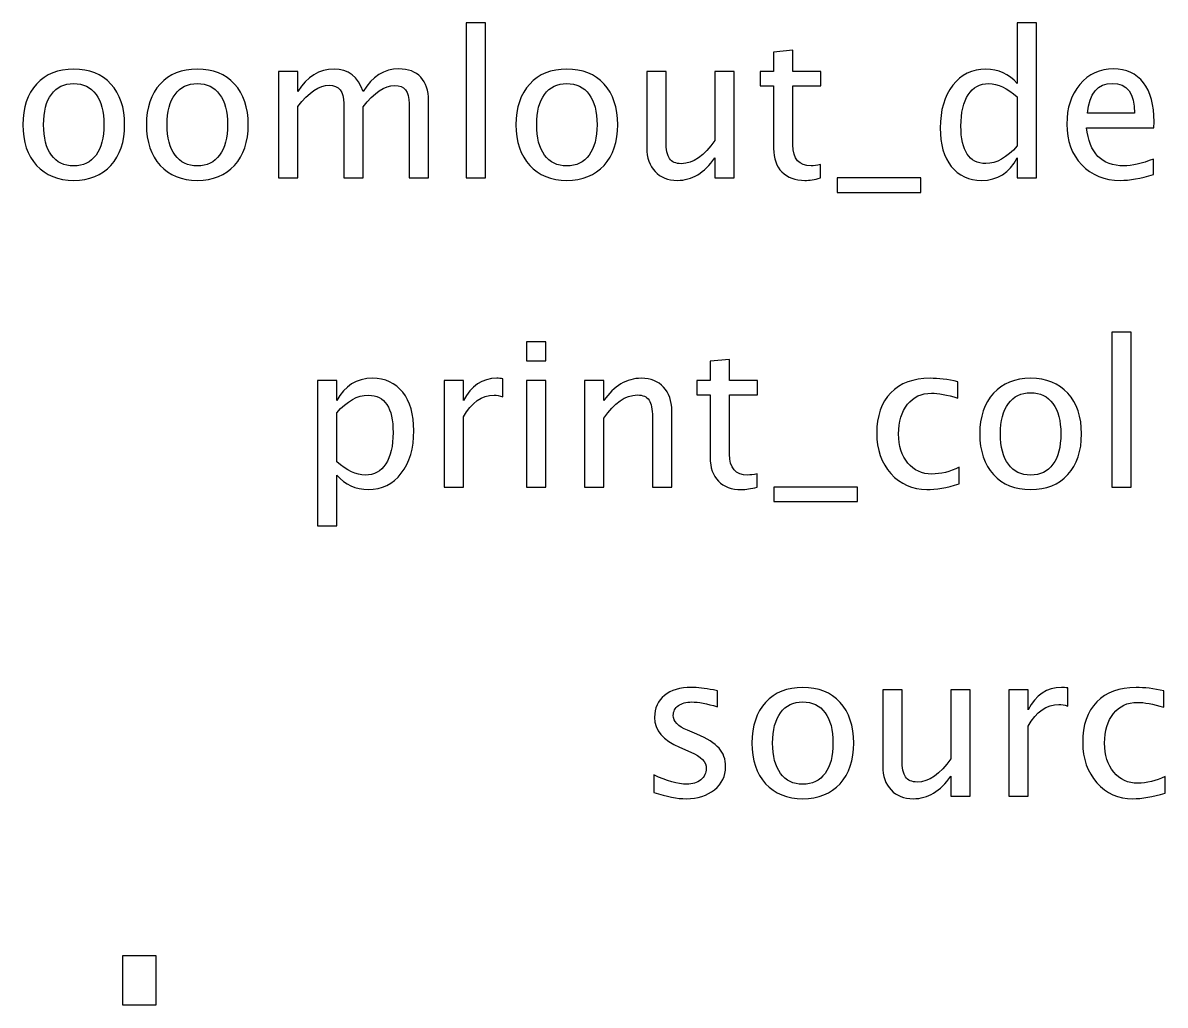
# Model space of a CAD drawing. Header units: centimetres. Extents: x -8.2 to 8, y 8.1 to 14.3.
# Drawn here: x -8.23 to -1.02, y 8.13 to 14.33 of the extents above; entities that cross this region are included whole.
import ezdxf

# ---------------------------------------------------------------- set-up
doc = ezdxf.new("R2010")
doc.units = ezdxf.units.CM
doc.header["$MEASUREMENT"] = 0
doc.header["$XCLIPFRAME"] = 0
doc.layers.add('Layer 1', color=7, linetype='Continuous')
picture_1 = doc.add_image_def('image1.jpg', size_in_pixel=(1080, 1620))

msp = doc.modelspace()

# ---------------------------------------------------------------- linework, layer by layer
at = {"layer": 'Layer 1'}
for points, knots in [([(-5.42878, 13.34982), (-5.42878, 13.34982), (-5.42878, 14.32899), (-5.42878, 14.32899), (-5.42878, 14.32899), (-5.42878, 14.32899), (-5.30686, 14.32899), (-5.30686, 14.32899), (-5.30686, 14.32899), (-5.30686, 14.32899), (-5.30686, 13.34982), (-5.30686, 13.34982), (-5.30686, 13.34982), (-5.30686, 13.34982), (-5.42878, 13.34982), (-5.42878, 13.34982)], [0, 0, 0, 0, 0.2, 0.2, 0.2, 0.2, 0.4, 0.4, 0.4, 0.4, 0.6, 0.6, 0.6, 0.6, 1, 1, 1, 1]), ([(-1.95025, 13.34982), (-1.95025, 13.34982), (-1.95025, 13.47619), (-1.95025, 13.47619), (-1.95025, 13.47619), (-1.99999, 13.38178), (-2.07492, 13.33458), (-2.17504, 13.33458), (-2.17504, 13.33458), (-2.25632, 13.33458), (-2.32024, 13.364), (-2.36681, 13.42306), (-2.36681, 13.42306), (-2.41338, 13.48211), (-2.43666, 13.56276), (-2.43666, 13.66499), (-2.43666, 13.66499), (-2.43666, 13.77675), (-2.4102, 13.86671), (-2.3575, 13.93487), (-2.3575, 13.93487), (-2.30458, 14.00281), (-2.23515, 14.03689), (-2.149, 14.03689), (-2.149, 14.03689), (-2.06921, 14.03689), (-2.00274, 14.00641), (-1.95025, 13.94524), (-1.95025, 13.94524), (-1.95025, 13.94524), (-1.95025, 14.32899), (-1.95025, 14.32899), (-1.95025, 14.32899), (-1.95025, 14.32899), (-1.82833, 14.32899), (-1.82833, 14.32899), (-1.82833, 14.32899), (-1.82833, 14.32899), (-1.82833, 13.34982), (-1.82833, 13.34982), (-1.82833, 13.34982), (-1.82833, 13.34982), (-1.95025, 13.34982), (-1.95025, 13.34982)], [0, 0, 0, 0, 0.0833333, 0.0833333, 0.0833333, 0.0833333, 0.1666667, 0.1666667, 0.1666667, 0.1666667, 0.25, 0.25, 0.25, 0.25, 0.3333333, 0.3333333, 0.3333333, 0.3333333, 0.4166667, 0.4166667, 0.4166667, 0.4166667, 0.5, 0.5, 0.5, 0.5, 0.5833333, 0.5833333, 0.5833333, 0.5833333, 0.6666667, 0.6666667, 0.6666667, 0.6666667, 0.75, 0.75, 0.75, 0.75, 0.8333333, 0.8333333, 0.8333333, 0.8333333, 1, 1, 1, 1]), ([(-3.19231, 13.35003), (-3.22999, 13.33966), (-3.26279, 13.33458), (-3.29052, 13.33458), (-3.29052, 13.33458), (-3.35275, 13.33458), (-3.40122, 13.35236), (-3.43594, 13.38792), (-3.43594, 13.38792), (-3.47086, 13.42348), (-3.48822, 13.4728), (-3.48822, 13.53609), (-3.48822, 13.53609), (-3.48822, 13.53609), (-3.48822, 13.93148), (-3.48822, 13.93148), (-3.48822, 13.93148), (-3.48822, 13.93148), (-3.57246, 13.93148), (-3.57246, 13.93148), (-3.57246, 13.93148), (-3.57246, 13.93148), (-3.57246, 14.02292), (-3.57246, 14.02292), (-3.57246, 14.02292), (-3.57246, 14.02292), (-3.48822, 14.02292), (-3.48822, 14.02292), (-3.48822, 14.02292), (-3.48822, 14.02292), (-3.48822, 14.14463), (-3.48822, 14.14463), (-3.48822, 14.14463), (-3.48822, 14.14463), (-3.3663, 14.15627), (-3.3663, 14.15627), (-3.3663, 14.15627), (-3.3663, 14.15627), (-3.3663, 14.02292), (-3.3663, 14.02292), (-3.3663, 14.02292), (-3.3663, 14.02292), (-3.18977, 14.02292), (-3.18977, 14.02292), (-3.18977, 14.02292), (-3.18977, 14.02292), (-3.18977, 13.93148), (-3.18977, 13.93148), (-3.18977, 13.93148), (-3.18977, 13.93148), (-3.3663, 13.93148), (-3.3663, 13.93148), (-3.3663, 13.93148), (-3.3663, 13.93148), (-3.3663, 13.5581), (-3.3663, 13.5581), (-3.3663, 13.5581), (-3.3663, 13.47005), (-3.32799, 13.42602), (-3.25158, 13.42602), (-3.25158, 13.42602), (-3.23528, 13.42602), (-3.21559, 13.42877), (-3.19231, 13.43406), (-3.19231, 13.43406), (-3.19231, 13.43406), (-3.19231, 13.35003), (-3.19231, 13.35003)], [0, 0, 0, 0, 0.0555556, 0.0555556, 0.0555556, 0.0555556, 0.1111111, 0.1111111, 0.1111111, 0.1111111, 0.1666667, 0.1666667, 0.1666667, 0.1666667, 0.2222222, 0.2222222, 0.2222222, 0.2222222, 0.2777778, 0.2777778, 0.2777778, 0.2777778, 0.3333333, 0.3333333, 0.3333333, 0.3333333, 0.3888889, 0.3888889, 0.3888889, 0.3888889, 0.4444444, 0.4444444, 0.4444444, 0.4444444, 0.5, 0.5, 0.5, 0.5, 0.5555556, 0.5555556, 0.5555556, 0.5555556, 0.6111111, 0.6111111, 0.6111111, 0.6111111, 0.6666667, 0.6666667, 0.6666667, 0.6666667, 0.7222222, 0.7222222, 0.7222222, 0.7222222, 0.7777778, 0.7777778, 0.7777778, 0.7777778, 0.8333333, 0.8333333, 0.8333333, 0.8333333, 0.8888889, 0.8888889, 0.8888889, 0.8888889, 1, 1, 1, 1]), ([(-7.90697, 13.33458), (-8.00582, 13.33458), (-8.08413, 13.36612), (-8.14171, 13.4292), (-8.14171, 13.4292), (-8.19949, 13.49227), (-8.22828, 13.578), (-8.22828, 13.68616), (-8.22828, 13.68616), (-8.22828, 13.79411), (-8.19949, 13.87962), (-8.14171, 13.94249), (-8.14171, 13.94249), (-8.08413, 14.00535), (-8.00582, 14.03689), (-7.90697, 14.03689), (-7.90697, 14.03689), (-7.80812, 14.03689), (-7.7298, 14.00535), (-7.67223, 13.94249), (-7.67223, 13.94249), (-7.61445, 13.87962), (-7.58566, 13.79411), (-7.58566, 13.68616), (-7.58566, 13.68616), (-7.58566, 13.578), (-7.61445, 13.49227), (-7.67223, 13.4292), (-7.67223, 13.4292), (-7.7298, 13.36612), (-7.80812, 13.33458), (-7.90697, 13.33458)], [0, 0, 0, 0, 0.1111111, 0.1111111, 0.1111111, 0.1111111, 0.2222222, 0.2222222, 0.2222222, 0.2222222, 0.3333333, 0.3333333, 0.3333333, 0.3333333, 0.4444444, 0.4444444, 0.4444444, 0.4444444, 0.5555556, 0.5555556, 0.5555556, 0.5555556, 0.6666667, 0.6666667, 0.6666667, 0.6666667, 0.7777778, 0.7777778, 0.7777778, 0.7777778, 1, 1, 1, 1]), ([(-7.12677, 13.33458), (-7.22562, 13.33458), (-7.30393, 13.36612), (-7.36151, 13.4292), (-7.36151, 13.4292), (-7.41929, 13.49227), (-7.44808, 13.578), (-7.44808, 13.68616), (-7.44808, 13.68616), (-7.44808, 13.79411), (-7.41929, 13.87962), (-7.36151, 13.94249), (-7.36151, 13.94249), (-7.30393, 14.00535), (-7.22562, 14.03689), (-7.12677, 14.03689), (-7.12677, 14.03689), (-7.02792, 14.03689), (-6.9496, 14.00535), (-6.89203, 13.94249), (-6.89203, 13.94249), (-6.83425, 13.87962), (-6.80546, 13.79411), (-6.80546, 13.68616), (-6.80546, 13.68616), (-6.80546, 13.578), (-6.83425, 13.49227), (-6.89203, 13.4292), (-6.89203, 13.4292), (-6.9496, 13.36612), (-7.02792, 13.33458), (-7.12677, 13.33458)], [0, 0, 0, 0, 0.1111111, 0.1111111, 0.1111111, 0.1111111, 0.2222222, 0.2222222, 0.2222222, 0.2222222, 0.3333333, 0.3333333, 0.3333333, 0.3333333, 0.4444444, 0.4444444, 0.4444444, 0.4444444, 0.5555556, 0.5555556, 0.5555556, 0.5555556, 0.6666667, 0.6666667, 0.6666667, 0.6666667, 0.7777778, 0.7777778, 0.7777778, 0.7777778, 1, 1, 1, 1]), ([(-6.61454, 13.34982), (-6.61454, 13.34982), (-6.61454, 14.02292), (-6.61454, 14.02292), (-6.61454, 14.02292), (-6.61454, 14.02292), (-6.49262, 14.02292), (-6.49262, 14.02292), (-6.49262, 14.02292), (-6.49262, 14.02292), (-6.49262, 13.89571), (-6.49262, 13.89571), (-6.49262, 13.89571), (-6.43314, 13.9899), (-6.35694, 14.03689), (-6.2636, 14.03689), (-6.2636, 14.03689), (-6.17364, 14.03689), (-6.11247, 13.9899), (-6.07987, 13.89571), (-6.07987, 13.89571), (-6.02208, 13.99075), (-5.94673, 14.03816), (-5.85423, 14.03816), (-5.85423, 14.03816), (-5.79518, 14.03816), (-5.74925, 14.0208), (-5.71644, 13.98588), (-5.71644, 13.98588), (-5.68363, 13.95095), (-5.66712, 13.90206), (-5.66712, 13.83919), (-5.66712, 13.83919), (-5.66712, 13.83919), (-5.66712, 13.34982), (-5.66712, 13.34982), (-5.66712, 13.34982), (-5.66712, 13.34982), (-5.78904, 13.34982), (-5.78904, 13.34982), (-5.78904, 13.34982), (-5.78904, 13.34982), (-5.78904, 13.81909), (-5.78904, 13.81909), (-5.78904, 13.81909), (-5.78904, 13.89571), (-5.81952, 13.93402), (-5.88048, 13.93402), (-5.88048, 13.93402), (-5.94377, 13.93402), (-6.01023, 13.88936), (-6.07987, 13.79982), (-6.07987, 13.79982), (-6.07987, 13.79982), (-6.07987, 13.34982), (-6.07987, 13.34982), (-6.07987, 13.34982), (-6.07987, 13.34982), (-6.20179, 13.34982), (-6.20179, 13.34982), (-6.20179, 13.34982), (-6.20179, 13.34982), (-6.20179, 13.81951), (-6.20179, 13.81951), (-6.20179, 13.81951), (-6.20179, 13.89677), (-6.23269, 13.93529), (-6.29471, 13.93529), (-6.29471, 13.93529), (-6.35631, 13.93529), (-6.42235, 13.89042), (-6.49262, 13.80046), (-6.49262, 13.80046), (-6.49262, 13.80046), (-6.49262, 13.34982), (-6.49262, 13.34982), (-6.49262, 13.34982), (-6.49262, 13.34982), (-6.61454, 13.34982), (-6.61454, 13.34982)], [0, 0, 0, 0, 0.047619, 0.047619, 0.047619, 0.047619, 0.0952381, 0.0952381, 0.0952381, 0.0952381, 0.1428571, 0.1428571, 0.1428571, 0.1428571, 0.1904762, 0.1904762, 0.1904762, 0.1904762, 0.2380952, 0.2380952, 0.2380952, 0.2380952, 0.2857143, 0.2857143, 0.2857143, 0.2857143, 0.3333333, 0.3333333, 0.3333333, 0.3333333, 0.3809524, 0.3809524, 0.3809524, 0.3809524, 0.4285714, 0.4285714, 0.4285714, 0.4285714, 0.4761905, 0.4761905, 0.4761905, 0.4761905, 0.5238095, 0.5238095, 0.5238095, 0.5238095, 0.5714286, 0.5714286, 0.5714286, 0.5714286, 0.6190476, 0.6190476, 0.6190476, 0.6190476, 0.6666667, 0.6666667, 0.6666667, 0.6666667, 0.7142857, 0.7142857, 0.7142857, 0.7142857, 0.7619048, 0.7619048, 0.7619048, 0.7619048, 0.8095238, 0.8095238, 0.8095238, 0.8095238, 0.8571429, 0.8571429, 0.8571429, 0.8571429, 0.9047619, 0.9047619, 0.9047619, 0.9047619, 1, 1, 1, 1]), ([(-4.79378, 13.33458), (-4.89263, 13.33458), (-4.97094, 13.36612), (-5.02852, 13.4292), (-5.02852, 13.4292), (-5.0863, 13.49227), (-5.11509, 13.578), (-5.11509, 13.68616), (-5.11509, 13.68616), (-5.11509, 13.79411), (-5.0863, 13.87962), (-5.02852, 13.94249), (-5.02852, 13.94249), (-4.97094, 14.00535), (-4.89263, 14.03689), (-4.79378, 14.03689), (-4.79378, 14.03689), (-4.69493, 14.03689), (-4.61661, 14.00535), (-4.55904, 13.94249), (-4.55904, 13.94249), (-4.50126, 13.87962), (-4.47247, 13.79411), (-4.47247, 13.68616), (-4.47247, 13.68616), (-4.47247, 13.578), (-4.50126, 13.49227), (-4.55904, 13.4292), (-4.55904, 13.4292), (-4.61661, 13.36612), (-4.69493, 13.33458), (-4.79378, 13.33458)], [0, 0, 0, 0, 0.1111111, 0.1111111, 0.1111111, 0.1111111, 0.2222222, 0.2222222, 0.2222222, 0.2222222, 0.3333333, 0.3333333, 0.3333333, 0.3333333, 0.4444444, 0.4444444, 0.4444444, 0.4444444, 0.5555556, 0.5555556, 0.5555556, 0.5555556, 0.6666667, 0.6666667, 0.6666667, 0.6666667, 0.7777778, 0.7777778, 0.7777778, 0.7777778, 1, 1, 1, 1]), ([(-3.85991, 13.34982), (-3.85991, 13.34982), (-3.85991, 13.4764), (-3.85991, 13.4764), (-3.85991, 13.4764), (-3.92489, 13.38178), (-4.00384, 13.33458), (-4.09655, 13.33458), (-4.09655, 13.33458), (-4.1554, 13.33458), (-4.20217, 13.353), (-4.23689, 13.39004), (-4.23689, 13.39004), (-4.27181, 13.42708), (-4.28917, 13.47682), (-4.28917, 13.53969), (-4.28917, 13.53969), (-4.28917, 13.53969), (-4.28917, 14.02292), (-4.28917, 14.02292), (-4.28917, 14.02292), (-4.28917, 14.02292), (-4.16725, 14.02292), (-4.16725, 14.02292), (-4.16725, 14.02292), (-4.16725, 14.02292), (-4.16725, 13.57948), (-4.16725, 13.57948), (-4.16725, 13.57948), (-4.16725, 13.52889), (-4.15984, 13.49312), (-4.14524, 13.47195), (-4.14524, 13.47195), (-4.13042, 13.45057), (-4.10587, 13.43999), (-4.07136, 13.43999), (-4.07136, 13.43999), (-3.99686, 13.43999), (-3.92616, 13.48889), (-3.85991, 13.58689), (-3.85991, 13.58689), (-3.85991, 13.58689), (-3.85991, 14.02292), (-3.85991, 14.02292), (-3.85991, 14.02292), (-3.85991, 14.02292), (-3.73799, 14.02292), (-3.73799, 14.02292), (-3.73799, 14.02292), (-3.73799, 14.02292), (-3.73799, 13.34982), (-3.73799, 13.34982), (-3.73799, 13.34982), (-3.73799, 13.34982), (-3.85991, 13.34982), (-3.85991, 13.34982)], [0, 0, 0, 0, 0.0666667, 0.0666667, 0.0666667, 0.0666667, 0.1333333, 0.1333333, 0.1333333, 0.1333333, 0.2, 0.2, 0.2, 0.2, 0.2666667, 0.2666667, 0.2666667, 0.2666667, 0.3333333, 0.3333333, 0.3333333, 0.3333333, 0.4, 0.4, 0.4, 0.4, 0.4666667, 0.4666667, 0.4666667, 0.4666667, 0.5333333, 0.5333333, 0.5333333, 0.5333333, 0.6, 0.6, 0.6, 0.6, 0.6666667, 0.6666667, 0.6666667, 0.6666667, 0.7333333, 0.7333333, 0.7333333, 0.7333333, 0.8, 0.8, 0.8, 0.8, 0.8666667, 0.8666667, 0.8666667, 0.8666667, 1, 1, 1, 1]), ([(-1.09004, 13.37141), (-1.17195, 13.34686), (-1.24202, 13.33458), (-1.30044, 13.33458), (-1.30044, 13.33458), (-1.40013, 13.33458), (-1.4812, 13.3676), (-1.54364, 13.43343), (-1.54364, 13.43343), (-1.60608, 13.49926), (-1.63741, 13.58456), (-1.63741, 13.68955), (-1.63741, 13.68955), (-1.63741, 13.79136), (-1.60989, 13.87497), (-1.55465, 13.94037), (-1.55465, 13.94037), (-1.4994, 14.00556), (-1.42871, 14.03816), (-1.34256, 14.03816), (-1.34256, 14.03816), (-1.26107, 14.03816), (-1.19799, 14.00916), (-1.15354, 13.95117), (-1.15354, 13.95117), (-1.10909, 13.89317), (-1.08686, 13.81104), (-1.08686, 13.70457), (-1.08686, 13.70457), (-1.08686, 13.70457), (-1.0875, 13.66732), (-1.0875, 13.66732), (-1.0875, 13.66732), (-1.0875, 13.66732), (-1.51295, 13.66732), (-1.51295, 13.66732), (-1.51295, 13.66732), (-1.49517, 13.50645), (-1.41664, 13.42602), (-1.27758, 13.42602), (-1.27758, 13.42602), (-1.22656, 13.42602), (-1.16412, 13.44041), (-1.09004, 13.4692), (-1.09004, 13.4692), (-1.09004, 13.4692), (-1.09004, 13.37141), (-1.09004, 13.37141)], [0, 0, 0, 0, 0.0769231, 0.0769231, 0.0769231, 0.0769231, 0.1538462, 0.1538462, 0.1538462, 0.1538462, 0.2307692, 0.2307692, 0.2307692, 0.2307692, 0.3076923, 0.3076923, 0.3076923, 0.3076923, 0.3846154, 0.3846154, 0.3846154, 0.3846154, 0.4615385, 0.4615385, 0.4615385, 0.4615385, 0.5384615, 0.5384615, 0.5384615, 0.5384615, 0.6153846, 0.6153846, 0.6153846, 0.6153846, 0.6923077, 0.6923077, 0.6923077, 0.6923077, 0.7692308, 0.7692308, 0.7692308, 0.7692308, 0.8461538, 0.8461538, 0.8461538, 0.8461538, 1, 1, 1, 1]), ([(-7.90718, 13.42602), (-7.84686, 13.42602), (-7.79987, 13.44867), (-7.76642, 13.49418), (-7.76642, 13.49418), (-7.73319, 13.53947), (-7.71647, 13.60361), (-7.71647, 13.68616), (-7.71647, 13.68616), (-7.71647, 13.7685), (-7.73319, 13.83242), (-7.76642, 13.87772), (-7.76642, 13.87772), (-7.79987, 13.9228), (-7.84686, 13.94545), (-7.90718, 13.94545), (-7.90718, 13.94545), (-7.96772, 13.94545), (-8.01471, 13.9228), (-8.04773, 13.87772), (-8.04773, 13.87772), (-8.08096, 13.83242), (-8.09747, 13.7685), (-8.09747, 13.68616), (-8.09747, 13.68616), (-8.09747, 13.60361), (-8.08096, 13.53947), (-8.04773, 13.49418), (-8.04773, 13.49418), (-8.01471, 13.44867), (-7.96772, 13.42602), (-7.90718, 13.42602)], [0, 0, 0, 0, 0.1111111, 0.1111111, 0.1111111, 0.1111111, 0.2222222, 0.2222222, 0.2222222, 0.2222222, 0.3333333, 0.3333333, 0.3333333, 0.3333333, 0.4444444, 0.4444444, 0.4444444, 0.4444444, 0.5555556, 0.5555556, 0.5555556, 0.5555556, 0.6666667, 0.6666667, 0.6666667, 0.6666667, 0.7777778, 0.7777778, 0.7777778, 0.7777778, 1, 1, 1, 1]), ([(-7.12698, 13.42602), (-7.06666, 13.42602), (-7.01967, 13.44867), (-6.98622, 13.49418), (-6.98622, 13.49418), (-6.95299, 13.53947), (-6.93627, 13.60361), (-6.93627, 13.68616), (-6.93627, 13.68616), (-6.93627, 13.7685), (-6.95299, 13.83242), (-6.98622, 13.87772), (-6.98622, 13.87772), (-7.01967, 13.9228), (-7.06666, 13.94545), (-7.12698, 13.94545), (-7.12698, 13.94545), (-7.18752, 13.94545), (-7.23451, 13.9228), (-7.26753, 13.87772), (-7.26753, 13.87772), (-7.30076, 13.83242), (-7.31727, 13.7685), (-7.31727, 13.68616), (-7.31727, 13.68616), (-7.31727, 13.60361), (-7.30076, 13.53947), (-7.26753, 13.49418), (-7.26753, 13.49418), (-7.23451, 13.44867), (-7.18752, 13.42602), (-7.12698, 13.42602)], [0, 0, 0, 0, 0.1111111, 0.1111111, 0.1111111, 0.1111111, 0.2222222, 0.2222222, 0.2222222, 0.2222222, 0.3333333, 0.3333333, 0.3333333, 0.3333333, 0.4444444, 0.4444444, 0.4444444, 0.4444444, 0.5555556, 0.5555556, 0.5555556, 0.5555556, 0.6666667, 0.6666667, 0.6666667, 0.6666667, 0.7777778, 0.7777778, 0.7777778, 0.7777778, 1, 1, 1, 1]), ([(-4.79399, 13.42602), (-4.73367, 13.42602), (-4.68668, 13.44867), (-4.65323, 13.49418), (-4.65323, 13.49418), (-4.62, 13.53947), (-4.60328, 13.60361), (-4.60328, 13.68616), (-4.60328, 13.68616), (-4.60328, 13.7685), (-4.62, 13.83242), (-4.65323, 13.87772), (-4.65323, 13.87772), (-4.68668, 13.9228), (-4.73367, 13.94545), (-4.79399, 13.94545), (-4.79399, 13.94545), (-4.85453, 13.94545), (-4.90152, 13.9228), (-4.93454, 13.87772), (-4.93454, 13.87772), (-4.96777, 13.83242), (-4.98428, 13.7685), (-4.98428, 13.68616), (-4.98428, 13.68616), (-4.98428, 13.60361), (-4.96777, 13.53947), (-4.93454, 13.49418), (-4.93454, 13.49418), (-4.90152, 13.44867), (-4.85453, 13.42602), (-4.79399, 13.42602)], [0, 0, 0, 0, 0.1111111, 0.1111111, 0.1111111, 0.1111111, 0.2222222, 0.2222222, 0.2222222, 0.2222222, 0.3333333, 0.3333333, 0.3333333, 0.3333333, 0.4444444, 0.4444444, 0.4444444, 0.4444444, 0.5555556, 0.5555556, 0.5555556, 0.5555556, 0.6666667, 0.6666667, 0.6666667, 0.6666667, 0.7777778, 0.7777778, 0.7777778, 0.7777778, 1, 1, 1, 1]), ([(-1.95025, 13.86184), (-2.01354, 13.91751), (-2.07344, 13.94545), (-2.13017, 13.94545), (-2.13017, 13.94545), (-2.18605, 13.94545), (-2.22923, 13.92217), (-2.25992, 13.87539), (-2.25992, 13.87539), (-2.29061, 13.82882), (-2.30585, 13.76278), (-2.30585, 13.67727), (-2.30585, 13.67727), (-2.30585, 13.52), (-2.25378, 13.44126), (-2.14943, 13.44126), (-2.14943, 13.44126), (-2.08169, 13.44126), (-2.01523, 13.4783), (-1.95025, 13.55217), (-1.95025, 13.55217), (-1.95025, 13.55217), (-1.95025, 13.86184), (-1.95025, 13.86184)], [0, 0, 0, 0, 0.1428571, 0.1428571, 0.1428571, 0.1428571, 0.2857143, 0.2857143, 0.2857143, 0.2857143, 0.4285714, 0.4285714, 0.4285714, 0.4285714, 0.5714286, 0.5714286, 0.5714286, 0.5714286, 0.7142857, 0.7142857, 0.7142857, 0.7142857, 1, 1, 1, 1]), ([(-1.5066, 13.75876), (-1.5066, 13.75876), (-1.20942, 13.75876), (-1.20942, 13.75876), (-1.20942, 13.75876), (-1.20942, 13.88407), (-1.2562, 13.94672), (-1.34954, 13.94672), (-1.34954, 13.94672), (-1.44352, 13.94672), (-1.4958, 13.88407), (-1.5066, 13.75876)], [0, 0, 0, 0, 0.25, 0.25, 0.25, 0.25, 0.5, 0.5, 0.5, 0.5, 1, 1, 1, 1]), ([(-3.0869, 13.25838), (-3.0869, 13.25838), (-3.0869, 13.34982), (-3.0869, 13.34982), (-3.0869, 13.34982), (-3.0869, 13.34982), (-2.55858, 13.34982), (-2.55858, 13.34982), (-2.55858, 13.34982), (-2.55858, 13.34982), (-2.55858, 13.25838), (-2.55858, 13.25838), (-2.55858, 13.25838), (-2.55858, 13.25838), (-3.0869, 13.25838), (-3.0869, 13.25838)], [0, 0, 0, 0, 0.2, 0.2, 0.2, 0.2, 0.4, 0.4, 0.4, 0.4, 0.6, 0.6, 0.6, 0.6, 1, 1, 1, 1]), ([(-1.35357, 11.39825), (-1.35357, 11.39825), (-1.35357, 12.37742), (-1.35357, 12.37742), (-1.35357, 12.37742), (-1.35357, 12.37742), (-1.23165, 12.37742), (-1.23165, 12.37742), (-1.23165, 12.37742), (-1.23165, 12.37742), (-1.23165, 11.39825), (-1.23165, 11.39825), (-1.23165, 11.39825), (-1.23165, 11.39825), (-1.35357, 11.39825), (-1.35357, 11.39825)], [0, 0, 0, 0, 0.2, 0.2, 0.2, 0.2, 0.4, 0.4, 0.4, 0.4, 0.6, 0.6, 0.6, 0.6, 1, 1, 1, 1]), ([(-5.04948, 12.19454), (-5.04948, 12.19454), (-5.04948, 12.31646), (-5.04948, 12.31646), (-5.04948, 12.31646), (-5.04948, 12.31646), (-4.92756, 12.31646), (-4.92756, 12.31646), (-4.92756, 12.31646), (-4.92756, 12.31646), (-4.92756, 12.19454), (-4.92756, 12.19454), (-4.92756, 12.19454), (-4.92756, 12.19454), (-5.04948, 12.19454), (-5.04948, 12.19454)], [0, 0, 0, 0, 0.2, 0.2, 0.2, 0.2, 0.4, 0.4, 0.4, 0.4, 0.6, 0.6, 0.6, 0.6, 1, 1, 1, 1]), ([(-3.59321, 11.39846), (-3.63089, 11.38809), (-3.66369, 11.38301), (-3.69142, 11.38301), (-3.69142, 11.38301), (-3.75365, 11.38301), (-3.80212, 11.40079), (-3.83684, 11.43635), (-3.83684, 11.43635), (-3.87176, 11.47191), (-3.88912, 11.52123), (-3.88912, 11.58452), (-3.88912, 11.58452), (-3.88912, 11.58452), (-3.88912, 11.97991), (-3.88912, 11.97991), (-3.88912, 11.97991), (-3.88912, 11.97991), (-3.97336, 11.97991), (-3.97336, 11.97991), (-3.97336, 11.97991), (-3.97336, 11.97991), (-3.97336, 12.07135), (-3.97336, 12.07135), (-3.97336, 12.07135), (-3.97336, 12.07135), (-3.88912, 12.07135), (-3.88912, 12.07135), (-3.88912, 12.07135), (-3.88912, 12.07135), (-3.88912, 12.19306), (-3.88912, 12.19306), (-3.88912, 12.19306), (-3.88912, 12.19306), (-3.7672, 12.2047), (-3.7672, 12.2047), (-3.7672, 12.2047), (-3.7672, 12.2047), (-3.7672, 12.07135), (-3.7672, 12.07135), (-3.7672, 12.07135), (-3.7672, 12.07135), (-3.59067, 12.07135), (-3.59067, 12.07135), (-3.59067, 12.07135), (-3.59067, 12.07135), (-3.59067, 11.97991), (-3.59067, 11.97991), (-3.59067, 11.97991), (-3.59067, 11.97991), (-3.7672, 11.97991), (-3.7672, 11.97991), (-3.7672, 11.97991), (-3.7672, 11.97991), (-3.7672, 11.60653), (-3.7672, 11.60653), (-3.7672, 11.60653), (-3.7672, 11.51848), (-3.72889, 11.47445), (-3.65248, 11.47445), (-3.65248, 11.47445), (-3.63618, 11.47445), (-3.61649, 11.4772), (-3.59321, 11.48249), (-3.59321, 11.48249), (-3.59321, 11.48249), (-3.59321, 11.39846), (-3.59321, 11.39846)], [0, 0, 0, 0, 0.0555556, 0.0555556, 0.0555556, 0.0555556, 0.1111111, 0.1111111, 0.1111111, 0.1111111, 0.1666667, 0.1666667, 0.1666667, 0.1666667, 0.2222222, 0.2222222, 0.2222222, 0.2222222, 0.2777778, 0.2777778, 0.2777778, 0.2777778, 0.3333333, 0.3333333, 0.3333333, 0.3333333, 0.3888889, 0.3888889, 0.3888889, 0.3888889, 0.4444444, 0.4444444, 0.4444444, 0.4444444, 0.5, 0.5, 0.5, 0.5, 0.5555556, 0.5555556, 0.5555556, 0.5555556, 0.6111111, 0.6111111, 0.6111111, 0.6111111, 0.6666667, 0.6666667, 0.6666667, 0.6666667, 0.7222222, 0.7222222, 0.7222222, 0.7222222, 0.7777778, 0.7777778, 0.7777778, 0.7777778, 0.8333333, 0.8333333, 0.8333333, 0.8333333, 0.8888889, 0.8888889, 0.8888889, 0.8888889, 1, 1, 1, 1]), ([(-6.36837, 11.15314), (-6.36837, 11.15314), (-6.36837, 12.07135), (-6.36837, 12.07135), (-6.36837, 12.07135), (-6.36837, 12.07135), (-6.24645, 12.07135), (-6.24645, 12.07135), (-6.24645, 12.07135), (-6.24645, 12.07135), (-6.24645, 11.94414), (-6.24645, 11.94414), (-6.24645, 11.94414), (-6.1965, 12.03833), (-6.12135, 12.08532), (-6.02124, 12.08532), (-6.02124, 12.08532), (-5.94017, 12.08532), (-5.87646, 12.0559), (-5.82989, 11.99684), (-5.82989, 11.99684), (-5.78332, 11.93779), (-5.76004, 11.85714), (-5.76004, 11.75491), (-5.76004, 11.75491), (-5.76004, 11.64357), (-5.7865, 11.55361), (-5.8392, 11.48546), (-5.8392, 11.48546), (-5.89191, 11.41709), (-5.96133, 11.38301), (-6.04727, 11.38301), (-6.04727, 11.38301), (-6.12707, 11.38301), (-6.19353, 11.41349), (-6.24645, 11.47466), (-6.24645, 11.47466), (-6.24645, 11.47466), (-6.24645, 11.15314), (-6.24645, 11.15314), (-6.24645, 11.15314), (-6.24645, 11.15314), (-6.36837, 11.15314), (-6.36837, 11.15314)], [0, 0, 0, 0, 0.0833333, 0.0833333, 0.0833333, 0.0833333, 0.1666667, 0.1666667, 0.1666667, 0.1666667, 0.25, 0.25, 0.25, 0.25, 0.3333333, 0.3333333, 0.3333333, 0.3333333, 0.4166667, 0.4166667, 0.4166667, 0.4166667, 0.5, 0.5, 0.5, 0.5, 0.5833333, 0.5833333, 0.5833333, 0.5833333, 0.6666667, 0.6666667, 0.6666667, 0.6666667, 0.75, 0.75, 0.75, 0.75, 0.8333333, 0.8333333, 0.8333333, 0.8333333, 1, 1, 1, 1]), ([(-5.56912, 11.39825), (-5.56912, 11.39825), (-5.56912, 12.07135), (-5.56912, 12.07135), (-5.56912, 12.07135), (-5.56912, 12.07135), (-5.4472, 12.07135), (-5.4472, 12.07135), (-5.4472, 12.07135), (-5.4472, 12.07135), (-5.4472, 11.94414), (-5.4472, 11.94414), (-5.4472, 11.94414), (-5.39873, 12.03833), (-5.32845, 12.08532), (-5.23617, 12.08532), (-5.23617, 12.08532), (-5.22368, 12.08532), (-5.21056, 12.08426), (-5.19701, 12.08215), (-5.19701, 12.08215), (-5.19701, 12.08215), (-5.19701, 11.96806), (-5.19701, 11.96806), (-5.19701, 11.96806), (-5.21818, 11.97504), (-5.2368, 11.97864), (-5.25289, 11.97864), (-5.25289, 11.97864), (-5.33036, 11.97864), (-5.39513, 11.93292), (-5.4472, 11.84127), (-5.4472, 11.84127), (-5.4472, 11.84127), (-5.4472, 11.39825), (-5.4472, 11.39825), (-5.4472, 11.39825), (-5.4472, 11.39825), (-5.56912, 11.39825), (-5.56912, 11.39825)], [0, 0, 0, 0, 0.0909091, 0.0909091, 0.0909091, 0.0909091, 0.1818182, 0.1818182, 0.1818182, 0.1818182, 0.2727273, 0.2727273, 0.2727273, 0.2727273, 0.3636364, 0.3636364, 0.3636364, 0.3636364, 0.4545455, 0.4545455, 0.4545455, 0.4545455, 0.5454545, 0.5454545, 0.5454545, 0.5454545, 0.6363636, 0.6363636, 0.6363636, 0.6363636, 0.7272727, 0.7272727, 0.7272727, 0.7272727, 0.8181818, 0.8181818, 0.8181818, 0.8181818, 1, 1, 1, 1]), ([(-5.04948, 11.39825), (-5.04948, 11.39825), (-5.04948, 12.07135), (-5.04948, 12.07135), (-5.04948, 12.07135), (-5.04948, 12.07135), (-4.92756, 12.07135), (-4.92756, 12.07135), (-4.92756, 12.07135), (-4.92756, 12.07135), (-4.92756, 11.39825), (-4.92756, 11.39825), (-4.92756, 11.39825), (-4.92756, 11.39825), (-5.04948, 11.39825), (-5.04948, 11.39825)], [0, 0, 0, 0, 0.2, 0.2, 0.2, 0.2, 0.4, 0.4, 0.4, 0.4, 0.6, 0.6, 0.6, 0.6, 1, 1, 1, 1]), ([(-4.68245, 11.39825), (-4.68245, 11.39825), (-4.68245, 12.07135), (-4.68245, 12.07135), (-4.68245, 12.07135), (-4.68245, 12.07135), (-4.56053, 12.07135), (-4.56053, 12.07135), (-4.56053, 12.07135), (-4.56053, 12.07135), (-4.56053, 11.94414), (-4.56053, 11.94414), (-4.56053, 11.94414), (-4.49597, 12.03833), (-4.41681, 12.08532), (-4.32325, 12.08532), (-4.32325, 12.08532), (-4.26441, 12.08532), (-4.21763, 12.06691), (-4.18313, 12.02986), (-4.18313, 12.02986), (-4.14863, 11.99303), (-4.13127, 11.94329), (-4.13127, 11.88106), (-4.13127, 11.88106), (-4.13127, 11.88106), (-4.13127, 11.39825), (-4.13127, 11.39825), (-4.13127, 11.39825), (-4.13127, 11.39825), (-4.25319, 11.39825), (-4.25319, 11.39825), (-4.25319, 11.39825), (-4.25319, 11.39825), (-4.25319, 11.84127), (-4.25319, 11.84127), (-4.25319, 11.84127), (-4.25319, 11.89122), (-4.2606, 11.92678), (-4.2752, 11.94795), (-4.2752, 11.94795), (-4.29002, 11.96933), (-4.31436, 11.97991), (-4.34844, 11.97991), (-4.34844, 11.97991), (-4.42337, 11.97991), (-4.49407, 11.93102), (-4.56053, 11.83323), (-4.56053, 11.83323), (-4.56053, 11.83323), (-4.56053, 11.39825), (-4.56053, 11.39825), (-4.56053, 11.39825), (-4.56053, 11.39825), (-4.68245, 11.39825), (-4.68245, 11.39825)], [0, 0, 0, 0, 0.0666667, 0.0666667, 0.0666667, 0.0666667, 0.1333333, 0.1333333, 0.1333333, 0.1333333, 0.2, 0.2, 0.2, 0.2, 0.2666667, 0.2666667, 0.2666667, 0.2666667, 0.3333333, 0.3333333, 0.3333333, 0.3333333, 0.4, 0.4, 0.4, 0.4, 0.4666667, 0.4666667, 0.4666667, 0.4666667, 0.5333333, 0.5333333, 0.5333333, 0.5333333, 0.6, 0.6, 0.6, 0.6, 0.6666667, 0.6666667, 0.6666667, 0.6666667, 0.7333333, 0.7333333, 0.7333333, 0.7333333, 0.8, 0.8, 0.8, 0.8, 0.8666667, 0.8666667, 0.8666667, 0.8666667, 1, 1, 1, 1]), ([(-2.31686, 11.41857), (-2.39581, 11.39486), (-2.46397, 11.38301), (-2.52133, 11.38301), (-2.52133, 11.38301), (-2.61235, 11.38301), (-2.6877, 11.41667), (-2.7476, 11.48376), (-2.7476, 11.48376), (-2.8075, 11.55107), (-2.83756, 11.63595), (-2.83756, 11.73819), (-2.83756, 11.73819), (-2.83756, 11.84741), (-2.80793, 11.93271), (-2.74866, 11.99367), (-2.74866, 11.99367), (-2.68939, 12.05484), (-2.60663, 12.08532), (-2.50037, 12.08532), (-2.50037, 12.08532), (-2.44809, 12.08532), (-2.38925, 12.07812), (-2.32448, 12.06373), (-2.32448, 12.06373), (-2.32448, 12.06373), (-2.32448, 11.96086), (-2.32448, 11.96086), (-2.32448, 11.96086), (-2.39327, 11.98118), (-2.44936, 11.99134), (-2.49254, 11.99134), (-2.49254, 11.99134), (-2.5552, 11.99134), (-2.60536, 11.96785), (-2.64283, 11.92107), (-2.64283, 11.92107), (-2.68029, 11.87429), (-2.69913, 11.81185), (-2.69913, 11.73395), (-2.69913, 11.73395), (-2.69913, 11.65839), (-2.67966, 11.59743), (-2.64092, 11.55065), (-2.64092, 11.55065), (-2.60219, 11.50408), (-2.5516, 11.4808), (-2.48873, 11.4808), (-2.48873, 11.4808), (-2.43306, 11.4808), (-2.37591, 11.49519), (-2.31686, 11.52398), (-2.31686, 11.52398), (-2.31686, 11.52398), (-2.31686, 11.41857), (-2.31686, 11.41857)], [0, 0, 0, 0, 0.0666667, 0.0666667, 0.0666667, 0.0666667, 0.1333333, 0.1333333, 0.1333333, 0.1333333, 0.2, 0.2, 0.2, 0.2, 0.2666667, 0.2666667, 0.2666667, 0.2666667, 0.3333333, 0.3333333, 0.3333333, 0.3333333, 0.4, 0.4, 0.4, 0.4, 0.4666667, 0.4666667, 0.4666667, 0.4666667, 0.5333333, 0.5333333, 0.5333333, 0.5333333, 0.6, 0.6, 0.6, 0.6, 0.6666667, 0.6666667, 0.6666667, 0.6666667, 0.7333333, 0.7333333, 0.7333333, 0.7333333, 0.8, 0.8, 0.8, 0.8, 0.8666667, 0.8666667, 0.8666667, 0.8666667, 1, 1, 1, 1]), ([(-1.8658, 11.38301), (-1.96465, 11.38301), (-2.04296, 11.41455), (-2.10054, 11.47763), (-2.10054, 11.47763), (-2.15832, 11.5407), (-2.18711, 11.62643), (-2.18711, 11.73459), (-2.18711, 11.73459), (-2.18711, 11.84254), (-2.15832, 11.92805), (-2.10054, 11.99092), (-2.10054, 11.99092), (-2.04296, 12.05378), (-1.96465, 12.08532), (-1.8658, 12.08532), (-1.8658, 12.08532), (-1.76695, 12.08532), (-1.68863, 12.05378), (-1.63106, 11.99092), (-1.63106, 11.99092), (-1.57328, 11.92805), (-1.54449, 11.84254), (-1.54449, 11.73459), (-1.54449, 11.73459), (-1.54449, 11.62643), (-1.57328, 11.5407), (-1.63106, 11.47763), (-1.63106, 11.47763), (-1.68863, 11.41455), (-1.76695, 11.38301), (-1.8658, 11.38301)], [0, 0, 0, 0, 0.1111111, 0.1111111, 0.1111111, 0.1111111, 0.2222222, 0.2222222, 0.2222222, 0.2222222, 0.3333333, 0.3333333, 0.3333333, 0.3333333, 0.4444444, 0.4444444, 0.4444444, 0.4444444, 0.5555556, 0.5555556, 0.5555556, 0.5555556, 0.6666667, 0.6666667, 0.6666667, 0.6666667, 0.7777778, 0.7777778, 0.7777778, 0.7777778, 1, 1, 1, 1]), ([(-6.24645, 11.55869), (-6.18358, 11.5026), (-6.12368, 11.47445), (-6.06674, 11.47445), (-6.06674, 11.47445), (-6.01065, 11.47445), (-5.96726, 11.49795), (-5.93678, 11.54472), (-5.93678, 11.54472), (-5.90609, 11.5915), (-5.89085, 11.65733), (-5.89085, 11.74242), (-5.89085, 11.74242), (-5.89085, 11.8999), (-5.94292, 11.97864), (-6.04706, 11.97864), (-6.04706, 11.97864), (-6.11522, 11.97864), (-6.18168, 11.94181), (-6.24645, 11.86794), (-6.24645, 11.86794), (-6.24645, 11.86794), (-6.24645, 11.55869), (-6.24645, 11.55869)], [0, 0, 0, 0, 0.1428571, 0.1428571, 0.1428571, 0.1428571, 0.2857143, 0.2857143, 0.2857143, 0.2857143, 0.4285714, 0.4285714, 0.4285714, 0.4285714, 0.5714286, 0.5714286, 0.5714286, 0.5714286, 0.7142857, 0.7142857, 0.7142857, 0.7142857, 1, 1, 1, 1]), ([(-1.86601, 11.47445), (-1.80569, 11.47445), (-1.7587, 11.4971), (-1.72525, 11.54261), (-1.72525, 11.54261), (-1.69202, 11.5879), (-1.6753, 11.65204), (-1.6753, 11.73459), (-1.6753, 11.73459), (-1.6753, 11.81693), (-1.69202, 11.88085), (-1.72525, 11.92615), (-1.72525, 11.92615), (-1.7587, 11.97123), (-1.80569, 11.99388), (-1.86601, 11.99388), (-1.86601, 11.99388), (-1.92655, 11.99388), (-1.97354, 11.97123), (-2.00656, 11.92615), (-2.00656, 11.92615), (-2.03979, 11.88085), (-2.0563, 11.81693), (-2.0563, 11.73459), (-2.0563, 11.73459), (-2.0563, 11.65204), (-2.03979, 11.5879), (-2.00656, 11.54261), (-2.00656, 11.54261), (-1.97354, 11.4971), (-1.92655, 11.47445), (-1.86601, 11.47445)], [0, 0, 0, 0, 0.1111111, 0.1111111, 0.1111111, 0.1111111, 0.2222222, 0.2222222, 0.2222222, 0.2222222, 0.3333333, 0.3333333, 0.3333333, 0.3333333, 0.4444444, 0.4444444, 0.4444444, 0.4444444, 0.5555556, 0.5555556, 0.5555556, 0.5555556, 0.6666667, 0.6666667, 0.6666667, 0.6666667, 0.7777778, 0.7777778, 0.7777778, 0.7777778, 1, 1, 1, 1]), ([(-3.4878, 11.30681), (-3.4878, 11.30681), (-3.4878, 11.39825), (-3.4878, 11.39825), (-3.4878, 11.39825), (-3.4878, 11.39825), (-2.95948, 11.39825), (-2.95948, 11.39825), (-2.95948, 11.39825), (-2.95948, 11.39825), (-2.95948, 11.30681), (-2.95948, 11.30681), (-2.95948, 11.30681), (-2.95948, 11.30681), (-3.4878, 11.30681), (-3.4878, 11.30681)], [0, 0, 0, 0, 0.2, 0.2, 0.2, 0.2, 0.4, 0.4, 0.4, 0.4, 0.6, 0.6, 0.6, 0.6, 1, 1, 1, 1]), ([(-4.24366, 9.47081), (-4.24366, 9.47081), (-4.24366, 9.58257), (-4.24366, 9.58257), (-4.24366, 9.58257), (-4.16386, 9.54278), (-4.09465, 9.52288), (-4.03559, 9.52288), (-4.03559, 9.52288), (-4.00045, 9.52288), (-3.97124, 9.53241), (-3.94817, 9.55146), (-3.94817, 9.55146), (-3.9251, 9.57029), (-3.91346, 9.594), (-3.91346, 9.62258), (-3.91346, 9.62258), (-3.91346, 9.66427), (-3.94584, 9.69878), (-4.01061, 9.72608), (-4.01061, 9.72608), (-4.01061, 9.72608), (-4.08195, 9.75635), (-4.08195, 9.75635), (-4.08195, 9.75635), (-4.18714, 9.79995), (-4.23985, 9.86303), (-4.23985, 9.94494), (-4.23985, 9.94494), (-4.23985, 10.00358), (-4.21911, 10.04972), (-4.17762, 10.08337), (-4.17762, 10.08337), (-4.13613, 10.11703), (-4.07919, 10.13375), (-4.00702, 10.13375), (-4.00702, 10.13375), (-3.96955, 10.13375), (-3.92298, 10.12867), (-3.86774, 10.1183), (-3.86774, 10.1183), (-3.86774, 10.1183), (-3.84234, 10.11343), (-3.84234, 10.11343), (-3.84234, 10.11343), (-3.84234, 10.11343), (-3.84234, 10.01183), (-3.84234, 10.01183), (-3.84234, 10.01183), (-3.91028, 10.03215), (-3.96447, 10.04231), (-4.0049, 10.04231), (-4.0049, 10.04231), (-4.04046, 10.04231), (-4.06861, 10.03448), (-4.08999, 10.01903), (-4.08999, 10.01903), (-4.11116, 10.00358), (-4.12174, 9.98283), (-4.12174, 9.9568), (-4.12174, 9.9568), (-4.12174, 9.92018), (-4.09211, 9.88906), (-4.03263, 9.86388), (-4.03263, 9.86388), (-4.03263, 9.86388), (-3.974, 9.83911), (-3.974, 9.83911), (-3.974, 9.83911), (-3.90753, 9.81117), (-3.86054, 9.78154), (-3.83303, 9.75042), (-3.83303, 9.75042), (-3.8053, 9.71931), (-3.79154, 9.68036), (-3.79154, 9.63379), (-3.79154, 9.63379), (-3.79154, 9.57474), (-3.81482, 9.52627), (-3.8616, 9.48838), (-3.8616, 9.48838), (-3.90817, 9.45049), (-3.96786, 9.43144), (-4.04046, 9.43144), (-4.04046, 9.43144), (-4.09634, 9.43144), (-4.16386, 9.44456), (-4.24366, 9.47081)], [0, 0, 0, 0, 0.0434783, 0.0434783, 0.0434783, 0.0434783, 0.0869565, 0.0869565, 0.0869565, 0.0869565, 0.1304348, 0.1304348, 0.1304348, 0.1304348, 0.173913, 0.173913, 0.173913, 0.173913, 0.2173913, 0.2173913, 0.2173913, 0.2173913, 0.2608696, 0.2608696, 0.2608696, 0.2608696, 0.3043478, 0.3043478, 0.3043478, 0.3043478, 0.3478261, 0.3478261, 0.3478261, 0.3478261, 0.3913043, 0.3913043, 0.3913043, 0.3913043, 0.4347826, 0.4347826, 0.4347826, 0.4347826, 0.4782609, 0.4782609, 0.4782609, 0.4782609, 0.5217391, 0.5217391, 0.5217391, 0.5217391, 0.5652174, 0.5652174, 0.5652174, 0.5652174, 0.6086957, 0.6086957, 0.6086957, 0.6086957, 0.6521739, 0.6521739, 0.6521739, 0.6521739, 0.6956522, 0.6956522, 0.6956522, 0.6956522, 0.7391304, 0.7391304, 0.7391304, 0.7391304, 0.7826087, 0.7826087, 0.7826087, 0.7826087, 0.826087, 0.826087, 0.826087, 0.826087, 0.8695652, 0.8695652, 0.8695652, 0.8695652, 0.9130435, 0.9130435, 0.9130435, 0.9130435, 1, 1, 1, 1]), ([(-3.30407, 9.43144), (-3.40292, 9.43144), (-3.48123, 9.46298), (-3.53881, 9.52606), (-3.53881, 9.52606), (-3.59659, 9.58913), (-3.62538, 9.67486), (-3.62538, 9.78302), (-3.62538, 9.78302), (-3.62538, 9.89097), (-3.59659, 9.97648), (-3.53881, 10.03935), (-3.53881, 10.03935), (-3.48123, 10.10221), (-3.40292, 10.13375), (-3.30407, 10.13375), (-3.30407, 10.13375), (-3.20522, 10.13375), (-3.1269, 10.10221), (-3.06933, 10.03935), (-3.06933, 10.03935), (-3.01155, 9.97648), (-2.98276, 9.89097), (-2.98276, 9.78302), (-2.98276, 9.78302), (-2.98276, 9.67486), (-3.01155, 9.58913), (-3.06933, 9.52606), (-3.06933, 9.52606), (-3.1269, 9.46298), (-3.20522, 9.43144), (-3.30407, 9.43144)], [0, 0, 0, 0, 0.1111111, 0.1111111, 0.1111111, 0.1111111, 0.2222222, 0.2222222, 0.2222222, 0.2222222, 0.3333333, 0.3333333, 0.3333333, 0.3333333, 0.4444444, 0.4444444, 0.4444444, 0.4444444, 0.5555556, 0.5555556, 0.5555556, 0.5555556, 0.6666667, 0.6666667, 0.6666667, 0.6666667, 0.7777778, 0.7777778, 0.7777778, 0.7777778, 1, 1, 1, 1]), ([(-2.3702, 9.44668), (-2.3702, 9.44668), (-2.3702, 9.57326), (-2.3702, 9.57326), (-2.3702, 9.57326), (-2.43518, 9.47864), (-2.51413, 9.43144), (-2.60684, 9.43144), (-2.60684, 9.43144), (-2.66569, 9.43144), (-2.71246, 9.44986), (-2.74718, 9.4869), (-2.74718, 9.4869), (-2.7821, 9.52394), (-2.79946, 9.57368), (-2.79946, 9.63655), (-2.79946, 9.63655), (-2.79946, 9.63655), (-2.79946, 10.11978), (-2.79946, 10.11978), (-2.79946, 10.11978), (-2.79946, 10.11978), (-2.67754, 10.11978), (-2.67754, 10.11978), (-2.67754, 10.11978), (-2.67754, 10.11978), (-2.67754, 9.67634), (-2.67754, 9.67634), (-2.67754, 9.67634), (-2.67754, 9.62575), (-2.67013, 9.58998), (-2.65553, 9.56881), (-2.65553, 9.56881), (-2.64071, 9.54743), (-2.61616, 9.53685), (-2.58165, 9.53685), (-2.58165, 9.53685), (-2.50715, 9.53685), (-2.43645, 9.58575), (-2.3702, 9.68375), (-2.3702, 9.68375), (-2.3702, 9.68375), (-2.3702, 10.11978), (-2.3702, 10.11978), (-2.3702, 10.11978), (-2.3702, 10.11978), (-2.24828, 10.11978), (-2.24828, 10.11978), (-2.24828, 10.11978), (-2.24828, 10.11978), (-2.24828, 9.44668), (-2.24828, 9.44668), (-2.24828, 9.44668), (-2.24828, 9.44668), (-2.3702, 9.44668), (-2.3702, 9.44668)], [0, 0, 0, 0, 0.0666667, 0.0666667, 0.0666667, 0.0666667, 0.1333333, 0.1333333, 0.1333333, 0.1333333, 0.2, 0.2, 0.2, 0.2, 0.2666667, 0.2666667, 0.2666667, 0.2666667, 0.3333333, 0.3333333, 0.3333333, 0.3333333, 0.4, 0.4, 0.4, 0.4, 0.4666667, 0.4666667, 0.4666667, 0.4666667, 0.5333333, 0.5333333, 0.5333333, 0.5333333, 0.6, 0.6, 0.6, 0.6, 0.6666667, 0.6666667, 0.6666667, 0.6666667, 0.7333333, 0.7333333, 0.7333333, 0.7333333, 0.8, 0.8, 0.8, 0.8, 0.8666667, 0.8666667, 0.8666667, 0.8666667, 1, 1, 1, 1]), ([(-2.00359, 9.44668), (-2.00359, 9.44668), (-2.00359, 10.11978), (-2.00359, 10.11978), (-2.00359, 10.11978), (-2.00359, 10.11978), (-1.88167, 10.11978), (-1.88167, 10.11978), (-1.88167, 10.11978), (-1.88167, 10.11978), (-1.88167, 9.99257), (-1.88167, 9.99257), (-1.88167, 9.99257), (-1.8332, 10.08676), (-1.76292, 10.13375), (-1.67064, 10.13375), (-1.67064, 10.13375), (-1.65815, 10.13375), (-1.64503, 10.13269), (-1.63148, 10.13058), (-1.63148, 10.13058), (-1.63148, 10.13058), (-1.63148, 10.01649), (-1.63148, 10.01649), (-1.63148, 10.01649), (-1.65265, 10.02347), (-1.67127, 10.02707), (-1.68736, 10.02707), (-1.68736, 10.02707), (-1.76483, 10.02707), (-1.8296, 9.98135), (-1.88167, 9.8897), (-1.88167, 9.8897), (-1.88167, 9.8897), (-1.88167, 9.44668), (-1.88167, 9.44668), (-1.88167, 9.44668), (-1.88167, 9.44668), (-2.00359, 9.44668), (-2.00359, 9.44668)], [0, 0, 0, 0, 0.0909091, 0.0909091, 0.0909091, 0.0909091, 0.1818182, 0.1818182, 0.1818182, 0.1818182, 0.2727273, 0.2727273, 0.2727273, 0.2727273, 0.3636364, 0.3636364, 0.3636364, 0.3636364, 0.4545455, 0.4545455, 0.4545455, 0.4545455, 0.5454545, 0.5454545, 0.5454545, 0.5454545, 0.6363636, 0.6363636, 0.6363636, 0.6363636, 0.7272727, 0.7272727, 0.7272727, 0.7272727, 0.8181818, 0.8181818, 0.8181818, 0.8181818, 1, 1, 1, 1]), ([(-1.01659, 9.467), (-1.09554, 9.44329), (-1.1637, 9.43144), (-1.22106, 9.43144), (-1.22106, 9.43144), (-1.31208, 9.43144), (-1.38743, 9.4651), (-1.44733, 9.53219), (-1.44733, 9.53219), (-1.50723, 9.5995), (-1.53729, 9.68438), (-1.53729, 9.78662), (-1.53729, 9.78662), (-1.53729, 9.89584), (-1.50766, 9.98114), (-1.44839, 10.0421), (-1.44839, 10.0421), (-1.38912, 10.10327), (-1.30636, 10.13375), (-1.2001, 10.13375), (-1.2001, 10.13375), (-1.14782, 10.13375), (-1.08898, 10.12655), (-1.02421, 10.11216), (-1.02421, 10.11216), (-1.02421, 10.11216), (-1.02421, 10.00929), (-1.02421, 10.00929), (-1.02421, 10.00929), (-1.093, 10.02961), (-1.14909, 10.03977), (-1.19227, 10.03977), (-1.19227, 10.03977), (-1.25493, 10.03977), (-1.30509, 10.01628), (-1.34256, 9.9695), (-1.34256, 9.9695), (-1.38002, 9.92272), (-1.39886, 9.86028), (-1.39886, 9.78238), (-1.39886, 9.78238), (-1.39886, 9.70682), (-1.37939, 9.64586), (-1.34065, 9.59908), (-1.34065, 9.59908), (-1.30192, 9.55251), (-1.25133, 9.52923), (-1.18846, 9.52923), (-1.18846, 9.52923), (-1.13279, 9.52923), (-1.07564, 9.54362), (-1.01659, 9.57241), (-1.01659, 9.57241), (-1.01659, 9.57241), (-1.01659, 9.467), (-1.01659, 9.467)], [0, 0, 0, 0, 0.0666667, 0.0666667, 0.0666667, 0.0666667, 0.1333333, 0.1333333, 0.1333333, 0.1333333, 0.2, 0.2, 0.2, 0.2, 0.2666667, 0.2666667, 0.2666667, 0.2666667, 0.3333333, 0.3333333, 0.3333333, 0.3333333, 0.4, 0.4, 0.4, 0.4, 0.4666667, 0.4666667, 0.4666667, 0.4666667, 0.5333333, 0.5333333, 0.5333333, 0.5333333, 0.6, 0.6, 0.6, 0.6, 0.6666667, 0.6666667, 0.6666667, 0.6666667, 0.7333333, 0.7333333, 0.7333333, 0.7333333, 0.8, 0.8, 0.8, 0.8, 0.8666667, 0.8666667, 0.8666667, 0.8666667, 1, 1, 1, 1]), ([(-3.30428, 9.52288), (-3.24396, 9.52288), (-3.19697, 9.54553), (-3.16352, 9.59104), (-3.16352, 9.59104), (-3.13029, 9.63633), (-3.11357, 9.70047), (-3.11357, 9.78302), (-3.11357, 9.78302), (-3.11357, 9.86536), (-3.13029, 9.92928), (-3.16352, 9.97458), (-3.16352, 9.97458), (-3.19697, 10.01966), (-3.24396, 10.04231), (-3.30428, 10.04231), (-3.30428, 10.04231), (-3.36482, 10.04231), (-3.41181, 10.01966), (-3.44483, 9.97458), (-3.44483, 9.97458), (-3.47806, 9.92928), (-3.49457, 9.86536), (-3.49457, 9.78302), (-3.49457, 9.78302), (-3.49457, 9.70047), (-3.47806, 9.63633), (-3.44483, 9.59104), (-3.44483, 9.59104), (-3.41181, 9.54553), (-3.36482, 9.52288), (-3.30428, 9.52288)], [0, 0, 0, 0, 0.1111111, 0.1111111, 0.1111111, 0.1111111, 0.2222222, 0.2222222, 0.2222222, 0.2222222, 0.3333333, 0.3333333, 0.3333333, 0.3333333, 0.4444444, 0.4444444, 0.4444444, 0.4444444, 0.5555556, 0.5555556, 0.5555556, 0.5555556, 0.6666667, 0.6666667, 0.6666667, 0.6666667, 0.7777778, 0.7777778, 0.7777778, 0.7777778, 1, 1, 1, 1])]:
    msp.add_open_spline(points, degree=3, knots=knots, dxfattribs=at)

# ---------------------------------------------------------------- pictures from other files: only their frames are drawn
at = {"layer": 'Layer 1', "color": 0}
image = msp.add_image(picture_1, insert=(-7.50001, -14.25001), size_in_units=(15, 22.5), dxfattribs=at)
image.set_boundary_path([(-7.5, -14.25), (7.5, 8.25)])
image.dxf.flags = 3

doc.saveas('drawing.dxf')
